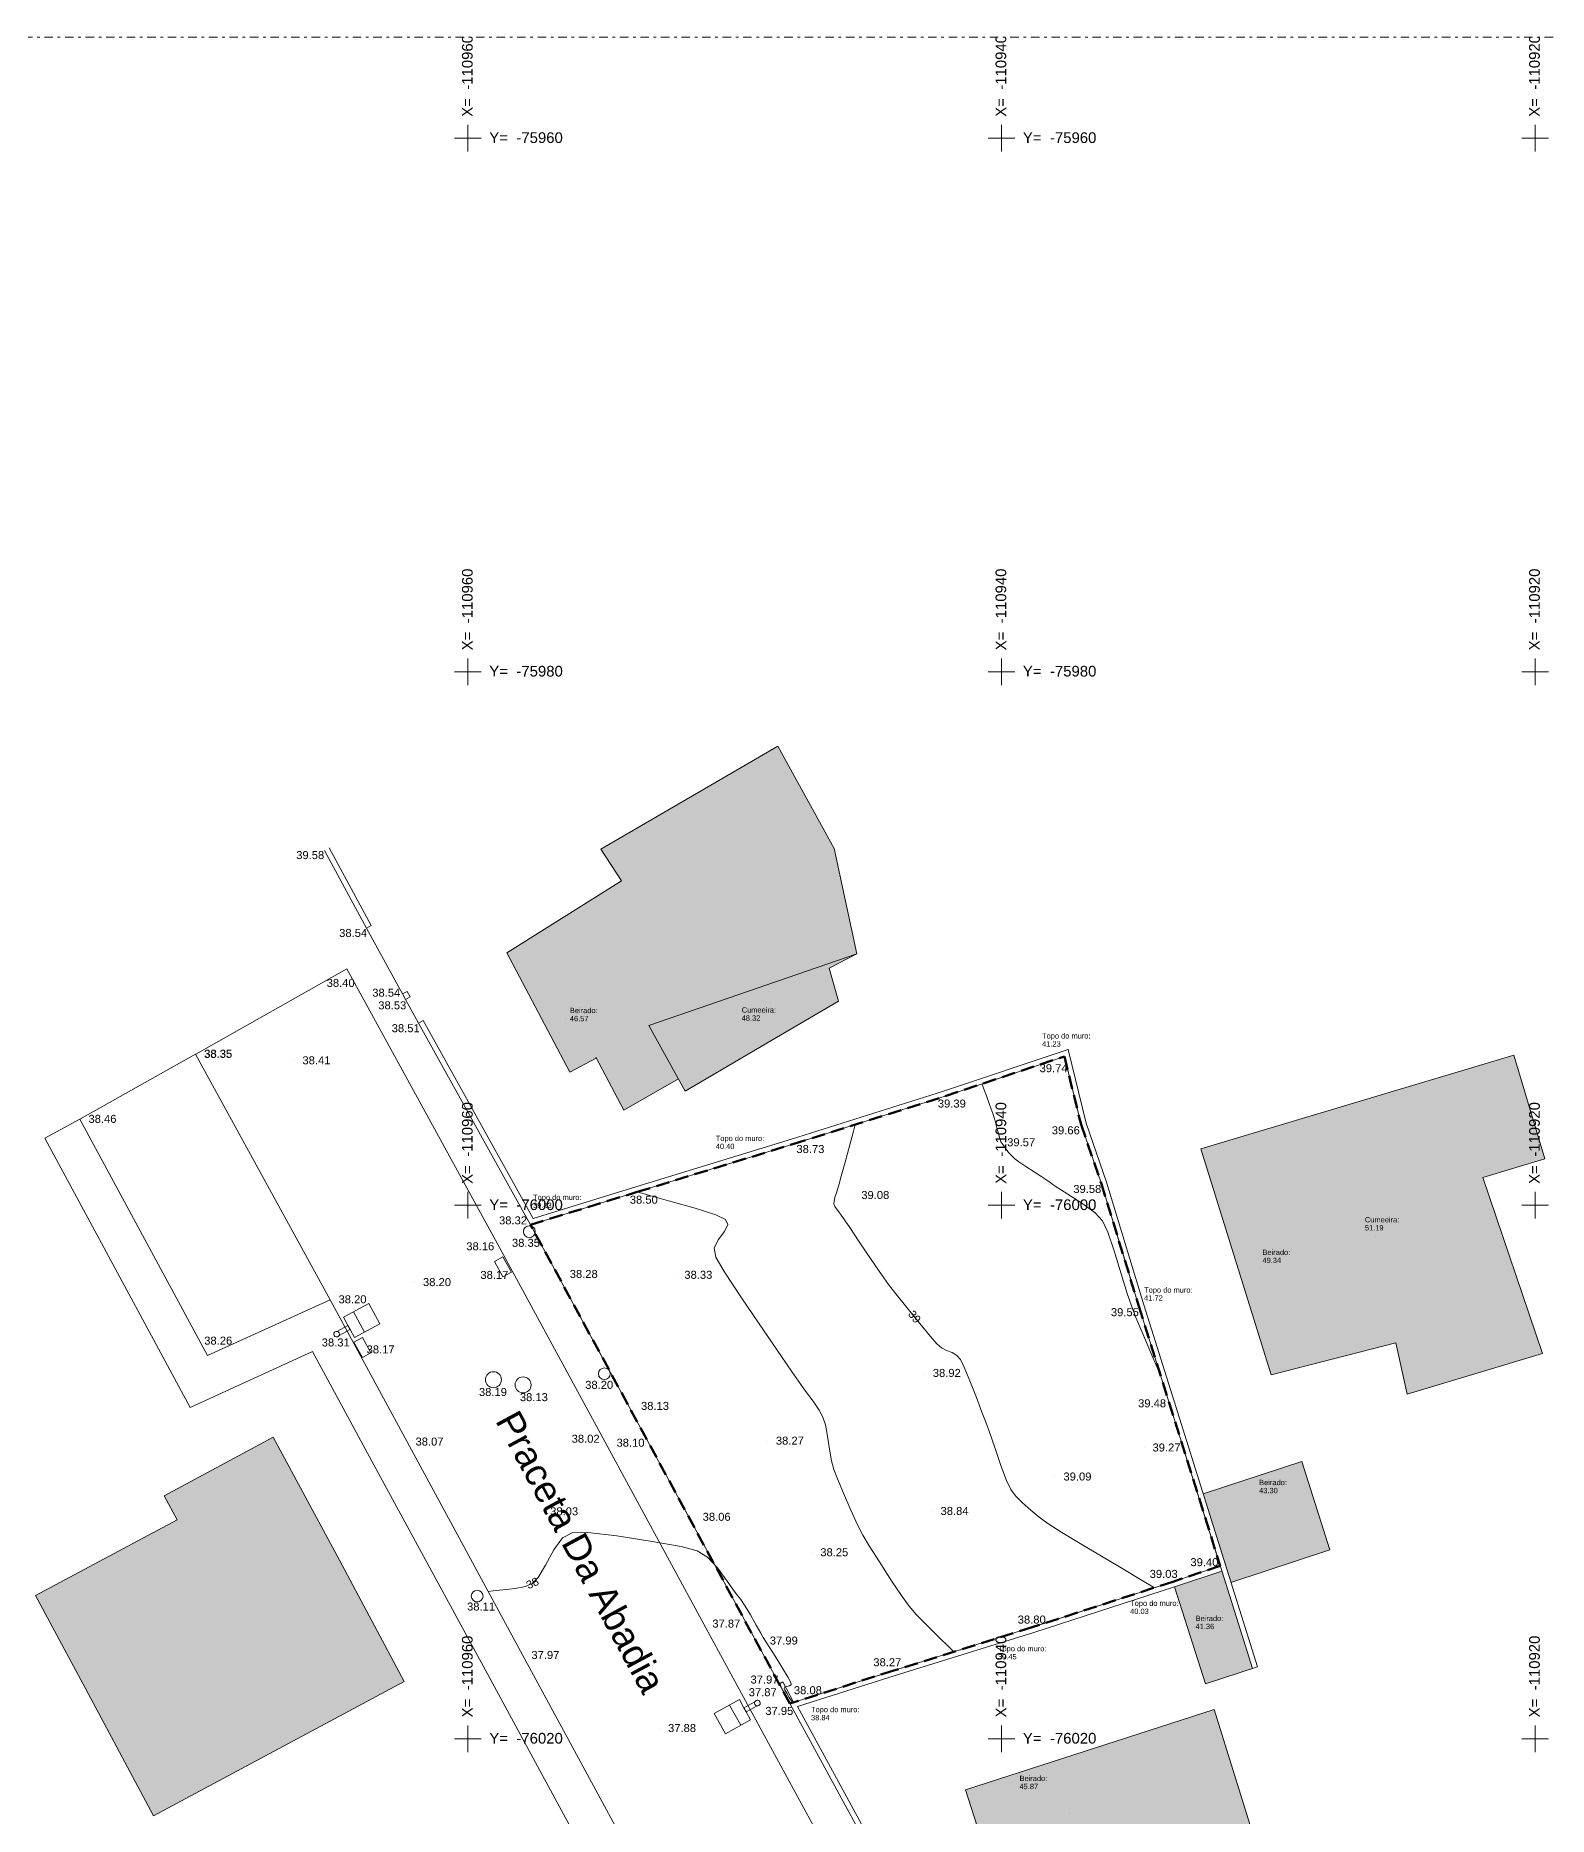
# Model space of a CAD drawing. Header units: metres. Extents: x -111189 to -108577, y -72951 to -72647.
# Drawn here: x -109115.4 to -109058.7, y -72893.6 to -72826.8 of the extents above; entities that cross this region are included whole.
import ezdxf
from ezdxf.xclip import XClip

# ---------------------------------------------------------------- set-up
doc = ezdxf.new("R2010")
doc.units = ezdxf.units.M
doc.header["$MEASUREMENT"] = 0
doc.header["$XCLIPFRAME"] = 2
for name, pattern in [('ACAD_ISO10W100', [18, 12, -3, 0, -3]), ('Dot & Dashed', [0.670278, 0.3175, -0.176389, 0, -0.176389]), ('TRAZOS', [0.75, 0.5, -0.25])]:
    doc.linetypes.add(name, pattern=pattern)
for name, color, linetype in [('00 - DESENHO 2D', 7, 'Continuous'), ('15 - IMAGENS', 7, 'Continuous'), ('Muro Não Confinante - MNC1_1_Caixa de Visita', 7, 'Continuous'), ('Muro Não Confinante - MNC1_1_Contadores', 7, 'Continuous'), ('Muro Não Confinante - MNC1_1_CRUCES', 7, 'Continuous'), ('Muro Não Confinante - MNC1_1_CRUZ', 7, 'Continuous'), ('Muro Não Confinante - MNC1_1_CV-COTAS', 7, 'Continuous'), ('Muro Não Confinante - MNC1_1_CV-MESTRAS', 7, 'Continuous'), ('Muro Não Confinante - MNC1_1_CV-NORMAIS', 7, 'Continuous'), ('Muro Não Confinante - MNC1_1_Hatch', 7, 'Continuous'), ('Muro Não Confinante - MNC1_1_Iluminação', 7, 'Continuous'), ('Muro Não Confinante - MNC1_1_limarruamento', 7, 'Continuous'), ('Muro Não Confinante - MNC1_1_limconstexist', 7, 'Continuous'), ('Muro Não Confinante - MNC1_1_limestacionamento', 7, 'Continuous'), ('Muro Não Confinante - MNC1_1_limlote', 7, 'Continuous'), ('Muro Não Confinante - MNC1_1_limmuro', 7, 'Continuous'), ('Muro Não Confinante - MNC1_1_limpasseio', 7, 'Continuous'), ('Muro Não Confinante - MNC1_1_PONTOS', 7, 'Continuous'), ('Muro Não Confinante - MNC1_1_PONTOS-Z', 7, 'Continuous'), ('Muro Não Confinante - MNC1_1_Sumidouro', 7, 'Continuous'), ('Muro Não Confinante - MNC1_1_txtcota', 7, 'Continuous'), ('Muro Não Confinante - MNC1_1_txttoponimia', 7, 'Continuous')]:
    doc.layers.add(name, color=color, linetype=linetype)
doc.styles.add('ESTILO_GERADO_5', font='arial.ttf')

# ---------------------------------------------------------------- blocks, each defined once
blk = doc.blocks.new('Desenho_2_1', base_point=(1860.768, 3129.317))
at = {"layer": 'Muro Não Confinante - MNC1_1_Hatch', "linetype": 'Continuous', "lineweight": 18}
for points in [[(-109085.506, -72857.307), (-109087.616, -72853.478), (-109094.246, -72857.338), (-109093.476, -72858.518), (-109097.774, -72861.217), (-109095.416, -72865.694), (-109094.418, -72865.164), (-109093.382, -72867.114), (-109091.341, -72865.945), (-109092.445, -72863.948), (-109084.654, -72861.256)], [(-109092.445, -72863.948), (-109091.086, -72866.406), (-109087.88, -72864.523), (-109085.336, -72863.036), (-109085.696, -72861.797), (-109084.654, -72861.256)], [(-109061.186, -72869.637), (-109058.866, -72868.937), (-109060.026, -72865.055), (-109071.753, -72868.566), (-109069.124, -72877.038), (-109064.456, -72875.837), (-109064.026, -72877.757), (-109058.956, -72876.237)], [(-109104.045, -72883.988), (-109106.525, -72879.378), (-109110.615, -72881.568), (-109110.135, -72882.468), (-109115.435, -72885.308), (-109113.565, -72888.798), (-109111.015, -72893.568), (-109101.615, -72888.528)], [(-109067.976, -72880.291), (-109071.67, -72881.5), (-109070.629, -72884.817), (-109066.924, -72883.604)], [(-109070.971, -72884.394), (-109072.741, -72884.983), (-109071.58, -72888.62), (-109069.823, -72888.051)], [(-109071.263, -72889.579), (-109080.581, -72892.594), (-109079.361, -72896.393), (-109077.923, -72895.928), (-109076.127, -72901.673), (-109068.211, -72899.341)]]:
    blk.add_hatch(color=252, dxfattribs=at).paths.add_polyline_path(points)
at = {"layer": 'Muro Não Confinante - MNC1_1_Caixa de Visita', "color": 7, "linetype": 'Continuous', "lineweight": 18}
for centre, radius in [((-109096.929, -72871.669), 0.22), ((-109098.274, -72877.22), 0.3), ((-109094.119, -72876.999), 0.22), ((-109097.164, -72877.416), 0.3), ((-109098.885, -72885.332), 0.22)]:
    blk.add_circle(centre, radius, dxfattribs=at)
at = {"layer": 'Muro Não Confinante - MNC1_1_Contadores', "color": 7, "linetype": 'Continuous', "lineweight": 18}
for p, q in [((-109087.554, -72888.617), (-109087.421, -72888.548)), ((-109087.554, -72888.617), (-109087.168, -72889.358)), ((-109087.421, -72888.548), (-109087.023, -72889.312))]:
    blk.add_line(p, q, dxfattribs=at)
at = {"layer": 'Muro Não Confinante - MNC1_1_CRUZ', "color": 7, "linetype": 'Continuous', "lineweight": 18}
for p, q in [((-109099.232, -72831.183), (-109099.232, -72830.183)), ((-109079.232, -72831.183), (-109079.232, -72830.183)), ((-109059.232, -72831.183), (-109059.232, -72830.183)), ((-109099.732, -72830.683), (-109098.732, -72830.683)), ((-109079.732, -72830.683), (-109078.732, -72830.683)), ((-109059.732, -72830.683), (-109058.732, -72830.683)), ((-109099.232, -72851.183), (-109099.232, -72850.183)), ((-109079.232, -72851.183), (-109079.232, -72850.183)), ((-109059.232, -72851.183), (-109059.232, -72850.183)), ((-109099.732, -72850.683), (-109098.732, -72850.683)), ((-109079.732, -72850.683), (-109078.732, -72850.683)), ((-109059.732, -72850.683), (-109058.732, -72850.683)), ((-109099.232, -72871.183), (-109099.232, -72870.183)), ((-109079.232, -72871.183), (-109079.232, -72870.183)), ((-109059.232, -72871.183), (-109059.232, -72870.183)), ((-109099.732, -72870.683), (-109098.732, -72870.683)), ((-109079.732, -72870.683), (-109078.732, -72870.683)), ((-109059.732, -72870.683), (-109058.732, -72870.683)), ((-109099.232, -72891.183), (-109099.232, -72890.183)), ((-109079.232, -72891.183), (-109079.232, -72890.183)), ((-109059.232, -72891.183), (-109059.232, -72890.183)), ((-109099.732, -72890.683), (-109098.732, -72890.683)), ((-109079.732, -72890.683), (-109078.732, -72890.683)), ((-109059.732, -72890.683), (-109058.732, -72890.683))]:
    blk.add_line(p, q, dxfattribs=at)
at = {"layer": 'Muro Não Confinante - MNC1_1_CV-MESTRAS', "color": 32, "linetype": 'Continuous', "lineweight": 18, "flags": 128}
for points in [[(-109084.713, -72867.655), (-109084.781, -72867.907), (-109084.921, -72868.418), (-109085.096, -72869.062), (-109085.239, -72869.587), (-109085.317, -72869.874), (-109085.366, -72870.052), (-109085.419, -72870.221), (-109085.473, -72870.388), (-109085.508, -72870.529), (-109085.511, -72870.632), (-109085.481, -72870.722), (-109085.418, -72870.819), (-109085.332, -72870.928), (-109085.236, -72871.055), (-109085.12, -72871.222), (-109084.921, -72871.517), (-109084.561, -72872.051), (-109084.114, -72872.714), (-109083.728, -72873.278), (-109083.463, -72873.648), (-109083.189, -72874.003), (-109082.777, -72874.52), (-109082.292, -72875.119), (-109081.894, -72875.602), (-109081.655, -72875.873), (-109081.482, -72876.026), (-109081.289, -72876.126), (-109081.084, -72876.207), (-109080.907, -72876.309), (-109080.772, -72876.467), (-109080.629, -72876.751), (-109080.42, -72877.261), (-109080.174, -72877.893), (-109079.964, -72878.437), (-109079.818, -72878.81), (-109079.676, -72879.193), (-109079.48, -72879.767), (-109079.251, -72880.441), (-109079.047, -72880.996), (-109078.884, -72881.331), (-109078.701, -72881.575), (-109078.441, -72881.837), (-109078.129, -72882.116), (-109077.814, -72882.376), (-109077.49, -72882.615), (-109076.973, -72882.945), (-109076.029, -72883.514), (-109074.872, -72884.202), (-109073.953, -72884.748), (-109073.5, -72885.019)], [(-109098.473, -72885.156), (-109098.288, -72885.13), (-109097.923, -72885.094), (-109097.462, -72885.047), (-109097.07, -72884.977), (-109096.818, -72884.864), (-109096.595, -72884.63), (-109096.324, -72884.168), (-109096.013, -72883.594), (-109095.688, -72883.149), (-109095.326, -72882.96), (-109094.731, -72882.951), (-109093.65, -72883.079), (-109092.32, -72883.283), (-109091.237, -72883.477), (-109090.636, -72883.64), (-109090.254, -72883.872), (-109089.882, -72884.279), (-109089.512, -72884.777), (-109089.209, -72885.197), (-109089.004, -72885.464), (-109088.839, -72885.704), (-109088.641, -72886.038), (-109088.426, -72886.42), (-109088.255, -72886.724), (-109088.16, -72886.888), (-109088.139, -72886.921), (-109088.119, -72886.954), (-109088.098, -72886.988), (-109088.077, -72887.021), (-109088.056, -72887.054), (-109087.944, -72887.234), (-109087.719, -72887.588), (-109087.44, -72888.031), (-109087.222, -72888.385), (-109087.126, -72888.568), (-109087.116, -72888.654), (-109087.179, -72888.695), (-109087.277, -72888.716), (-109087.352, -72888.74), (-109087.371, -72888.781), (-109087.347, -72888.851), (-109087.277, -72888.976), (-109087.184, -72889.13), (-109087.11, -72889.251), (-109087.075, -72889.311)]]:
    blk.add_lwpolyline(points, dxfattribs=at)
at = {"layer": 'Muro Não Confinante - MNC1_1_CV-NORMAIS', "color": 31, "linetype": 'Continuous', "lineweight": 18, "flags": 128}
for points in [[(-109079.954, -72866.144), (-109079.903, -72866.288), (-109079.799, -72866.578), (-109079.668, -72866.943), (-109079.56, -72867.248), (-109079.497, -72867.432), (-109079.451, -72867.584), (-109079.402, -72867.779), (-109079.349, -72867.997), (-109079.299, -72868.18), (-109079.25, -72868.302), (-109079.186, -72868.408), (-109079.085, -72868.544), (-109078.963, -72868.698), (-109078.844, -72868.833), (-109078.734, -72868.938), (-109078.578, -72869.054), (-109078.322, -72869.225), (-109078.007, -72869.427), (-109077.724, -72869.613), (-109077.497, -72869.769), (-109077.214, -72869.964), (-109076.749, -72870.262), (-109076.188, -72870.624), (-109075.725, -72870.964), (-109075.449, -72871.267), (-109075.242, -72871.686), (-109075.004, -72872.394), (-109074.746, -72873.257), (-109074.524, -72873.985), (-109074.362, -72874.454), (-109074.191, -72874.887), (-109073.933, -72875.502), (-109073.632, -72876.209), (-109073.394, -72876.768), (-109073.273, -72877.054)], [(-109092.883, -72870.182), (-109092.501, -72870.295), (-109091.712, -72870.515), (-109090.719, -72870.793), (-109089.936, -72871.038), (-109089.571, -72871.216), (-109089.484, -72871.405), (-109089.619, -72871.663), (-109089.855, -72871.972), (-109089.998, -72872.288), (-109089.933, -72872.627), (-109089.627, -72873.171), (-109088.977, -72874.153), (-109088.15, -72875.361), (-109087.473, -72876.348), (-109087.097, -72876.906), (-109086.844, -72877.276), (-109086.573, -72877.648), (-109086.292, -72878.029), (-109086.065, -72878.36), (-109085.924, -72878.623), (-109085.832, -72878.911), (-109085.754, -72879.332), (-109085.68, -72879.828), (-109085.603, -72880.262), (-109085.515, -72880.584), (-109085.38, -72880.94), (-109085.154, -72881.476), (-109084.877, -72882.112), (-109084.627, -72882.661), (-109084.431, -72883.049), (-109084.192, -72883.452), (-109083.81, -72884.054), (-109083.35, -72884.76), (-109082.957, -72885.348), (-109082.691, -72885.716), (-109082.425, -72886.024), (-109082.029, -72886.428), (-109081.567, -72886.879), (-109081.202, -72887.234), (-109081.016, -72887.42)]]:
    blk.add_lwpolyline(points, dxfattribs=at)
at = {"layer": 'Muro Não Confinante - MNC1_1_Iluminação', "color": 7, "linetype": 'Continuous', "lineweight": 18}
for p, q in [((-109102.948, -72874.368), (-109103.897, -72874.882)), ((-109102.535, -72875.13), (-109102.948, -72874.368)), ((-109103.897, -72874.882), (-109103.73, -72875.188)), ((-109103.524, -72874.68), (-109103.111, -72875.443)), ((-109103.73, -72875.188), (-109104.14, -72875.41)), ((-109104.059, -72875.559), (-109103.65, -72875.337)), ((-109103.65, -72875.337), (-109103.483, -72875.644)), ((-109103.483, -72875.644), (-109102.535, -72875.13)), ((-109089.05, -72889.213), (-109089.998, -72889.73)), ((-109089.007, -72890.177), (-109089.422, -72889.416)), ((-109088.883, -72889.52), (-109089.05, -72889.213)), ((-109088.475, -72889.297), (-109088.883, -72889.52)), ((-109088.802, -72889.669), (-109088.394, -72889.446)), ((-109088.635, -72889.975), (-109088.802, -72889.669)), ((-109089.998, -72889.73), (-109089.582, -72890.491)), ((-109089.582, -72890.491), (-109088.635, -72889.975))]:
    blk.add_line(p, q, dxfattribs=at)
at = {"layer": 'Muro Não Confinante - MNC1_1_Iluminação', "color": 7, "linetype": 'Continuous', "lineweight": 18, "flags": 128}
for points in [[(-109103.73, -72875.188), (-109103.65, -72875.337)], [(-109088.802, -72889.669), (-109088.883, -72889.52)]]:
    blk.add_lwpolyline(points, dxfattribs=at)
at = {"layer": 'Muro Não Confinante - MNC1_1_Iluminação', "color": 7, "linetype": 'Continuous', "lineweight": 18}
for centre, start, end in [((-109104.155, -72875.515), 155.31014, 261.57034), ((-109104.155, -72875.515), 81.57034, 155.31014), ((-109104.155, -72875.515), 261.57034, 335.31014), ((-109104.155, -72875.515), 335.31014, 81.57034), ((-109088.378, -72889.341), 155.4699, 261.7301), ((-109088.378, -72889.341), 81.7301, 155.4699), ((-109088.378, -72889.341), 261.7301, 335.4699), ((-109088.378, -72889.341), 335.4699, 81.7301)]:
    blk.add_arc(centre, 0.106, start, end, dxfattribs=at)
at = {"layer": 'Muro Não Confinante - MNC1_1_limarruamento', "color": 7, "linetype": 'Continuous', "lineweight": 18}
for p, q in [((-109109.43, -72865.015), (-109103.775, -72861.815)), ((-109103.775, -72861.815), (-109098.126, -72872.129)), ((-109098.126, -72872.129), (-109094.248, -72879.262)), ((-109101.512, -72879.556), (-109104.399, -72874.222)), ((-109102.831, -72880.271), (-109105.051, -72876.169)), ((-109097.17, -72887.556), (-109101.512, -72879.556)), ((-109094.248, -72879.262), (-109090.389, -72886.379)), ((-109098.488, -72888.271), (-109102.831, -72880.271)), ((-109090.389, -72886.379), (-109085.457, -72895.445)), ((-109093.307, -72894.681), (-109097.17, -72887.556)), ((-109094.624, -72895.399), (-109098.488, -72888.271))]:
    blk.add_line(p, q, dxfattribs=at)
at = {"layer": 'Muro Não Confinante - MNC1_1_limconstexist', "color": 7, "linetype": 'Continuous', "lineweight": 18}
for p, q in [((-109094.246, -72857.338), (-109087.616, -72853.478)), ((-109087.616, -72853.478), (-109085.506, -72857.307)), ((-109093.476, -72858.518), (-109094.246, -72857.338)), ((-109085.506, -72857.307), (-109084.654, -72861.256)), ((-109097.774, -72861.217), (-109093.476, -72858.518)), ((-109097.774, -72861.217), (-109095.416, -72865.694)), ((-109092.445, -72863.948), (-109084.654, -72861.256)), ((-109084.654, -72861.256), (-109085.696, -72861.797)), ((-109085.696, -72861.797), (-109085.336, -72863.036)), ((-109085.336, -72863.036), (-109087.88, -72864.523)), ((-109092.445, -72863.948), (-109091.086, -72866.406)), ((-109087.88, -72864.523), (-109091.086, -72866.406)), ((-109095.416, -72865.694), (-109094.418, -72865.164)), ((-109094.437, -72865.128), (-109093.382, -72867.114)), ((-109071.753, -72868.566), (-109060.026, -72865.055)), ((-109060.026, -72865.055), (-109058.866, -72868.937)), ((-109093.382, -72867.114), (-109091.341, -72865.945)), ((-109071.753, -72868.566), (-109069.124, -72877.038)), ((-109058.866, -72868.937), (-109061.186, -72869.637)), ((-109061.186, -72869.637), (-109058.956, -72876.237)), ((-109064.456, -72875.837), (-109069.124, -72877.038)), ((-109064.026, -72877.757), (-109064.456, -72875.837)), ((-109058.956, -72876.237), (-109064.026, -72877.757)), ((-109071.67, -72881.5), (-109067.976, -72880.291)), ((-109067.976, -72880.291), (-109066.924, -72883.604)), ((-109070.629, -72884.817), (-109066.924, -72883.604)), ((-109072.741, -72884.983), (-109071.58, -72888.62)), ((-109071.58, -72888.62), (-109069.633, -72887.99)), ((-109080.581, -72892.594), (-109071.263, -72889.579)), ((-109071.263, -72889.579), (-109068.211, -72899.341)), ((-109080.581, -72892.594), (-109079.361, -72896.393))]:
    blk.add_line(p, q, dxfattribs=at)
at = {"layer": 'Muro Não Confinante - MNC1_1_limconstexist', "color": 7, "linetype": 'Continuous', "lineweight": 18, "flags": 128}
blk.add_lwpolyline([(-109101.615, -72888.528), (-109111.015, -72893.568), (-109113.565, -72888.798), (-109115.435, -72885.308), (-109110.135, -72882.468), (-109110.615, -72881.568), (-109106.525, -72879.378), (-109104.045, -72883.988)], close=True, dxfattribs=at)
at = {"layer": 'Muro Não Confinante - MNC1_1_limestacionamento', "color": 7, "linetype": 'Continuous', "lineweight": 18}
for p, q in [((-109113.772, -72867.459), (-109109.438, -72865.023)), ((-109109.438, -72865.023), (-109104.399, -72874.222)), ((-109108.993, -72876.318), (-109113.772, -72867.459)), ((-109109.647, -72878.265), (-109115.092, -72868.171)), ((-109104.399, -72874.222), (-109108.993, -72876.318)), ((-109105.051, -72876.169), (-109109.647, -72878.265))]:
    blk.add_line(p, q, dxfattribs=at)
at = {"layer": 'Muro Não Confinante - MNC1_1_limlote', "color": 1, "linetype": 'ACAD_ISO10W100', "lineweight": 18, "flags": 128}
blk.add_lwpolyline([(-109096.887, -72871.411), (-109092.883, -72870.182), (-109087.049, -72868.391), (-109081.338, -72866.593), (-109076.874, -72865.101), (-109076.248, -72867.66), (-109075.485, -72869.873), (-109074.082, -72874.468), (-109072.95, -72878.088), (-109071.031, -72884.203), (-109072.814, -72884.797), (-109078.076, -72886.501), (-109083.271, -72888.124), (-109087.168, -72889.358)], close=True, dxfattribs=at)
at = {"layer": 'Muro Não Confinante - MNC1_1_limmuro', "color": 7, "linetype": 'Continuous', "lineweight": 18}
for p, q in [((-109104.611, -72857.38), (-109103.03, -72860.29)), ((-109104.435, -72857.284), (-109102.854, -72860.194)), ((-109102.854, -72860.194), (-109103.03, -72860.29)), ((-109103.03, -72860.29), (-109101.689, -72862.758)), ((-109101.689, -72862.758), (-109101.513, -72862.663)), ((-109101.689, -72862.758), (-109101.575, -72862.969)), ((-109101.399, -72862.874), (-109101.575, -72862.969)), ((-109101.575, -72862.969), (-109101.082, -72863.852)), ((-109101.513, -72862.663), (-109101.399, -72862.874)), ((-109101.082, -72863.852), (-109100.907, -72863.755)), ((-109101.082, -72863.852), (-109096.887, -72871.411)), ((-109100.907, -72863.755), (-109096.791, -72871.172)), ((-109081.4, -72866.403), (-109076.731, -72864.842)), ((-109076.731, -72864.842), (-109076.056, -72867.603)), ((-109081.338, -72866.593), (-109076.874, -72865.101)), ((-109076.874, -72865.101), (-109076.248, -72867.66)), ((-109087.108, -72868.2), (-109081.4, -72866.403)), ((-109087.049, -72868.391), (-109081.338, -72866.593)), ((-109076.248, -72867.66), (-109075.485, -72869.873)), ((-109076.056, -72867.603), (-109075.295, -72869.811)), ((-109092.942, -72869.991), (-109087.108, -72868.2)), ((-109092.883, -72870.182), (-109087.049, -72868.391)), ((-109096.887, -72871.411), (-109092.883, -72870.182)), ((-109096.791, -72871.172), (-109092.942, -72869.991)), ((-109075.485, -72869.873), (-109074.082, -72874.468)), ((-109075.295, -72869.811), (-109073.891, -72874.409)), ((-109074.082, -72874.468), (-109072.95, -72878.088)), ((-109073.891, -72874.409), (-109072.759, -72878.028)), ((-109069.823, -72888.051), (-109072.95, -72878.088)), ((-109069.633, -72887.99), (-109072.759, -72878.028)), ((-109071.031, -72884.203), (-109072.814, -72884.797)), ((-109072.814, -72884.797), (-109078.076, -72886.501)), ((-109072.752, -72884.987), (-109078.015, -72886.691)), ((-109070.968, -72884.393), (-109072.751, -72884.987)), ((-109078.076, -72886.501), (-109083.271, -72888.124)), ((-109078.015, -72886.691), (-109083.211, -72888.315)), ((-109083.271, -72888.124), (-109087.168, -72889.358)), ((-109083.211, -72888.315), (-109086.876, -72889.475)), ((-109087.168, -72889.358), (-109082.629, -72897.677)), ((-109086.876, -72889.475), (-109082.453, -72897.581))]:
    blk.add_line(p, q, dxfattribs=at)
at = {"layer": 'Muro Não Confinante - MNC1_1_limpasseio', "color": 7, "linetype": 'Continuous', "lineweight": 18}
for p, q in [((-109115.092, -72868.171), (-109113.772, -72867.459)), ((-109096.887, -72871.411), (-109087.168, -72889.358))]:
    blk.add_line(p, q, dxfattribs=at)
at = {"layer": 'Muro Não Confinante - MNC1_1_PONTOS', "color": 7, "linetype": 'Continuous', "lineweight": 18}
for p, q in [((-109104.611, -72857.38), (-109104.611, -72857.38)), ((-109103.03, -72860.29), (-109103.03, -72860.29)), ((-109097.774, -72861.217), (-109097.774, -72861.217)), ((-109084.654, -72861.256), (-109084.654, -72861.256)), ((-109103.775, -72861.815), (-109103.775, -72861.815)), ((-109101.689, -72862.758), (-109101.689, -72862.758)), ((-109101.575, -72862.969), (-109101.575, -72862.969)), ((-109095.592, -72863.676), (-109095.592, -72863.676)), ((-109087.893, -72863.078), (-109087.893, -72863.078)), ((-109085.336, -72863.036), (-109085.336, -72863.036)), ((-109101.082, -72863.852), (-109101.082, -72863.852)), ((-109092.445, -72863.948), (-109092.445, -72863.948)), ((-109109.438, -72865.023), (-109109.438, -72865.023)), ((-109109.43, -72865.015), (-109109.43, -72865.015)), ((-109087.88, -72864.523), (-109087.88, -72864.523)), ((-109105.751, -72865.264), (-109105.751, -72865.264)), ((-109094.437, -72865.128), (-109094.437, -72865.128)), ((-109076.96, -72865.114), (-109076.96, -72865.114)), ((-109076.935, -72865.164), (-109076.935, -72865.164)), ((-109076.874, -72865.101), (-109076.874, -72865.101)), ((-109095.416, -72865.694), (-109095.416, -72865.694)), ((-109091.341, -72865.945), (-109091.341, -72865.945)), ((-109091.086, -72866.406), (-109091.086, -72866.406)), ((-109081.338, -72866.593), (-109081.338, -72866.593)), ((-109113.772, -72867.459), (-109113.772, -72867.459)), ((-109093.382, -72867.114), (-109093.382, -72867.114)), ((-109076.248, -72867.66), (-109076.248, -72867.66)), ((-109078.325, -72867.967), (-109078.325, -72867.967)), ((-109088.422, -72868.738), (-109088.422, -72868.738)), ((-109087.049, -72868.391), (-109087.049, -72868.391)), ((-109071.753, -72868.566), (-109071.753, -72868.566)), ((-109092.883, -72870.182), (-109092.883, -72870.182)), ((-109084.804, -72870.313), (-109084.804, -72870.313)), ((-109075.485, -72869.873), (-109075.485, -72869.873)), ((-109096.929, -72871.669), (-109096.929, -72871.669)), ((-109096.911, -72871.45), (-109096.911, -72871.45)), ((-109096.887, -72871.411), (-109096.887, -72871.411)), ((-109096.619, -72871.322), (-109096.619, -72871.322)), ((-109098.126, -72872.129), (-109098.126, -72872.129)), ((-109065.217, -72871.864), (-109065.217, -72871.864)), ((-109097.761, -72872.906), (-109097.76, -72872.906)), ((-109101.232, -72873.578), (-109101.232, -72873.578)), ((-109095.732, -72873.273), (-109095.732, -72873.273)), ((-109091.436, -72873.305), (-109091.436, -72873.305)), ((-109069.564, -72873.055), (-109069.564, -72873.055)), ((-109104.399, -72874.222), (-109104.399, -72874.222)), ((-109074.124, -72874.116), (-109074.124, -72874.116)), ((-109074.082, -72874.468), (-109074.082, -72874.468)), ((-109104.159, -72875.515), (-109104.159, -72875.515)), ((-109108.993, -72876.318), (-109108.993, -72876.318)), ((-109103.346, -72876.102), (-109103.346, -72876.102)), ((-109094.119, -72876.999), (-109094.119, -72876.999)), ((-109082.123, -72876.983), (-109082.123, -72876.983)), ((-109069.124, -72877.038), (-109069.124, -72877.038)), ((-109098.274, -72877.22), (-109098.274, -72877.22)), ((-109097.164, -72877.416), (-109097.164, -72877.416)), ((-109093.061, -72878.219), (-109093.061, -72878.219)), ((-109072.95, -72878.088), (-109072.95, -72878.088)), ((-109101.512, -72879.556), (-109101.512, -72879.556)), ((-109094.248, -72879.262), (-109094.248, -72879.262)), ((-109093.979, -72879.599), (-109093.979, -72879.599)), ((-109088.006, -72879.521), (-109088.006, -72879.521)), ((-109073.888, -72879.778), (-109073.888, -72879.778)), ((-109067.976, -72880.291), (-109067.976, -72880.291)), ((-109077.226, -72880.866), (-109077.226, -72880.866)), ((-109071.77, -72881.533), (-109071.77, -72881.533)), ((-109096.465, -72882.171), (-109096.465, -72882.171)), ((-109090.75, -72882.376), (-109090.75, -72882.376)), ((-109081.833, -72882.157), (-109081.833, -72882.157)), ((-109086.341, -72883.705), (-109086.341, -72883.705)), ((-109071.031, -72884.203), (-109071.031, -72884.203)), ((-109070.917, -72884.244), (-109070.917, -72884.244)), ((-109070.917, -72884.247), (-109070.917, -72884.247)), ((-109072.832, -72884.91), (-109072.832, -72884.91)), ((-109072.814, -72884.797), (-109072.814, -72884.797)), ((-109072.788, -72884.838), (-109072.788, -72884.838)), ((-109070.718, -72884.846), (-109070.718, -72884.846)), ((-109098.885, -72885.332), (-109098.885, -72885.332)), ((-109090.389, -72886.379), (-109090.389, -72886.379)), ((-109088.233, -72887.015), (-109088.233, -72887.015)), ((-109079.369, -72886.998), (-109079.369, -72886.998)), ((-109078.076, -72886.501), (-109078.076, -72886.501)), ((-109097.17, -72887.556), (-109097.17, -72887.556)), ((-109083.271, -72888.124), (-109083.271, -72888.124)), ((-109087.554, -72888.617), (-109087.554, -72888.617)), ((-109071.58, -72888.62), (-109071.58, -72888.62)), ((-109088.374, -72889.34), (-109088.374, -72889.34)), ((-109087.195, -72889.37), (-109087.195, -72889.37)), ((-109087.168, -72889.358), (-109087.168, -72889.358)), ((-109086.883, -72889.218), (-109086.883, -72889.218)), ((-109086.795, -72889.292), (-109086.795, -72889.292)), ((-109071.263, -72889.579), (-109071.263, -72889.579)), ((-109092.047, -72890.294), (-109092.047, -72890.294)), ((-109080.581, -72892.594), (-109080.581, -72892.594)), ((-109076.664, -72893.486), (-109076.664, -72893.486))]:
    blk.add_line(p, q, dxfattribs=at)
at = {"layer": 'Muro Não Confinante - MNC1_1_Sumidouro', "color": 7, "linetype": 'Continuous', "lineweight": 18}
for p, q in [((-109097.92, -72872.618), (-109098.24, -72872.794)), ((-109098.24, -72872.794), (-109097.921, -72873.369)), ((-109097.92, -72872.618), (-109097.601, -72873.193)), ((-109097.601, -72873.193), (-109097.921, -72873.369)), ((-109103.505, -72875.814), (-109103.184, -72875.639)), ((-109102.867, -72876.215), (-109103.184, -72875.639)), ((-109103.187, -72876.389), (-109103.505, -72875.814)), ((-109103.187, -72876.389), (-109102.867, -72876.215))]:
    blk.add_line(p, q, dxfattribs=at)
at = {"layer": 'Muro Não Confinante - MNC1_1_CRUCES', "color": 7, "linetype": 'Continuous', "lineweight": 18, "char_height": 0.4, "attachment_point": 7, "rotation": 90, "style": 'ESTILO_GERADO_5'}
for s, insert in [('\\A1;{\\pql;\\fArial|b0|i0|c0|p0;\\W1.000000;-110960}', (-109099.048, -72828.865)), ('\\A1;{\\pql;\\fArial|b0|i0|c0|p0;\\W1.000000;-110940}', (-109079.048, -72828.865)), ('\\A1;{\\pql;\\fArial|b0|i0|c0|p0;\\W1.000000;-110920}', (-109059.048, -72828.865)), ('\\A1;{\\pql;\\fArial|b0|i0|c0|p0;\\W1.000000;X=}', (-109099.055, -72829.88)), ('\\A1;{\\pql;\\fArial|b0|i0|c0|p0;\\W1.000000;X=}', (-109079.055, -72829.88)), ('\\A1;{\\pql;\\fArial|b0|i0|c0|p0;\\W1.000000;X=}', (-109059.055, -72829.88)), ('\\A1;{\\pql;\\fArial|b0|i0|c0|p0;\\W1.000000;-110960}', (-109099.048, -72848.865)), ('\\A1;{\\pql;\\fArial|b0|i0|c0|p0;\\W1.000000;-110940}', (-109079.048, -72848.865)), ('\\A1;{\\pql;\\fArial|b0|i0|c0|p0;\\W1.000000;-110920}', (-109059.048, -72848.865)), ('\\A1;{\\pql;\\fArial|b0|i0|c0|p0;\\W1.000000;X=}', (-109099.055, -72849.88)), ('\\A1;{\\pql;\\fArial|b0|i0|c0|p0;\\W1.000000;X=}', (-109079.055, -72849.88)), ('\\A1;{\\pql;\\fArial|b0|i0|c0|p0;\\W1.000000;X=}', (-109059.055, -72849.88)), ('\\A1;{\\pql;\\fArial|b0|i0|c0|p0;\\W1.000000;-110960}', (-109099.048, -72868.865)), ('\\A1;{\\pql;\\fArial|b0|i0|c0|p0;\\W1.000000;-110940}', (-109079.048, -72868.865)), ('\\A1;{\\pql;\\fArial|b0|i0|c0|p0;\\W1.000000;-110920}', (-109059.048, -72868.865)), ('\\A1;{\\pql;\\fArial|b0|i0|c0|p0;\\W1.000000;X=}', (-109099.055, -72869.88)), ('\\A1;{\\pql;\\fArial|b0|i0|c0|p0;\\W1.000000;X=}', (-109079.055, -72869.88)), ('\\A1;{\\pql;\\fArial|b0|i0|c0|p0;\\W1.000000;X=}', (-109059.055, -72869.88)), ('\\A1;{\\pql;\\fArial|b0|i0|c0|p0;\\W1.000000;-110960}', (-109099.048, -72888.865)), ('\\A1;{\\pql;\\fArial|b0|i0|c0|p0;\\W1.000000;-110940}', (-109079.048, -72888.865)), ('\\A1;{\\pql;\\fArial|b0|i0|c0|p0;\\W1.000000;-110920}', (-109059.048, -72888.865)), ('\\A1;{\\pql;\\fArial|b0|i0|c0|p0;\\W1.000000;X=}', (-109099.055, -72889.88)), ('\\A1;{\\pql;\\fArial|b0|i0|c0|p0;\\W1.000000;X=}', (-109079.055, -72889.88)), ('\\A1;{\\pql;\\fArial|b0|i0|c0|p0;\\W1.000000;X=}', (-109059.055, -72889.88))]:
    blk.add_mtext(s, dxfattribs=dict(at, insert=insert))
at = {"layer": 'Muro Não Confinante - MNC1_1_CRUCES', "color": 7, "linetype": 'Continuous', "lineweight": 18, "char_height": 0.4, "attachment_point": 7, "style": 'ESTILO_GERADO_5'}
for s, insert in [('\\A1;{\\pql;\\fArial|b0|i0|c0|p0;\\W1.000000;Y=}', (-109098.43, -72830.86)), ('\\A1;{\\pql;\\fArial|b0|i0|c0|p0;\\W1.000000;-75960}', (-109097.414, -72830.867)), ('\\A1;{\\pql;\\fArial|b0|i0|c0|p0;\\W1.000000;Y=}', (-109078.43, -72830.86)), ('\\A1;{\\pql;\\fArial|b0|i0|c0|p0;\\W1.000000;-75960}', (-109077.414, -72830.867)), ('\\A1;{\\pql;\\fArial|b0|i0|c0|p0;\\W1.000000;Y=}', (-109098.43, -72850.86)), ('\\A1;{\\pql;\\fArial|b0|i0|c0|p0;\\W1.000000;-75980}', (-109097.414, -72850.867)), ('\\A1;{\\pql;\\fArial|b0|i0|c0|p0;\\W1.000000;Y=}', (-109078.43, -72850.86)), ('\\A1;{\\pql;\\fArial|b0|i0|c0|p0;\\W1.000000;-75980}', (-109077.414, -72850.867)), ('\\A1;{\\pql;\\fArial|b0|i0|c0|p0;\\W1.000000;Y=}', (-109098.43, -72870.86)), ('\\A1;{\\pql;\\fArial|b0|i0|c0|p0;\\W1.000000;-76000}', (-109097.414, -72870.867)), ('\\A1;{\\pql;\\fArial|b0|i0|c0|p0;\\W1.000000;Y=}', (-109078.43, -72870.86)), ('\\A1;{\\pql;\\fArial|b0|i0|c0|p0;\\W1.000000;-76000}', (-109077.414, -72870.867)), ('\\A1;{\\pql;\\fArial|b0|i0|c0|p0;\\W1.000000;Y=}', (-109098.43, -72890.86)), ('\\A1;{\\pql;\\fArial|b0|i0|c0|p0;\\W1.000000;-76020}', (-109097.414, -72890.867)), ('\\A1;{\\pql;\\fArial|b0|i0|c0|p0;\\W1.000000;Y=}', (-109078.43, -72890.86)), ('\\A1;{\\pql;\\fArial|b0|i0|c0|p0;\\W1.000000;-76020}', (-109077.414, -72890.867))]:
    blk.add_mtext(s, dxfattribs=dict(at, insert=insert))
at = {"layer": 'Muro Não Confinante - MNC1_1_CV-COTAS', "color": 7, "linetype": 'Continuous', "lineweight": 18, "char_height": 0.3, "attachment_point": 5, "style": 'ESTILO_GERADO_5'}
for s, insert, rotation in [('\\A1;{\\pqc;\\fArial|b0|i0|c0|p0;\\W1.000000;39}', (-109082.49, -72874.861), 308.98708), ('\\A1;{\\pqc;\\fArial|b0|i0|c0|p0;\\W1.000000;38}', (-109096.812, -72884.848), 24.22777)]:
    blk.add_mtext(s, dxfattribs=dict(at, insert=insert, rotation=rotation))
at = {"layer": 'Muro Não Confinante - MNC1_1_PONTOS-Z', "color": 7, "linetype": 'Continuous', "lineweight": 18, "char_height": 0.3, "attachment_point": 7, "style": 'ESTILO_GERADO_5'}
for s, insert in [('\\A1;{\\pql;\\fArial|b0|i0|c0|p0;\\W1.000000;39.58}', (-109105.667, -72857.71)), ('\\A1;{\\pql;\\fArial|b0|i0|c0|p0;\\W1.000000;38.54}', (-109104.057, -72860.628)), ('\\A1;{\\pql;\\fArial|b0|i0|c0|p0;\\W1.000000;38.40}', (-109104.525, -72862.501)), ('\\A1;{\\pql;\\fArial|b0|i0|c0|p0;\\W1.000000;38.54}', (-109102.817, -72862.867)), ('\\A1;{\\pql;\\fArial|b0|i0|c0|p0;\\W1.000000;38.53}', (-109102.591, -72863.341)), ('\\A1;{\\pql;\\fArial|b0|i0|c0|p0;\\W1.000000;38.51}', (-109102.088, -72864.199)), ('\\A1;{\\pql;\\fArial|b0|i0|c0|p0;\\W1.000000;38.35}', (-109109.121, -72865.161)), ('\\A1;{\\pql;\\fArial|b0|i0|c0|p0;\\W1.000000;38.35}', (-109109.113, -72865.153)), ('\\A1;{\\pql;\\fArial|b0|i0|c0|p0;\\W1.000000;38.41}', (-109105.433, -72865.402)), ('\\A1;{\\pql;\\fArial|b0|i0|c0|p0;\\W1.000000;39.74}', (-109077.802, -72865.699)), ('\\A1;{\\pql;\\fArial|b0|i0|c0|p0;\\W1.000000;39.39}', (-109081.617, -72867.023)), ('\\A1;{\\pql;\\fArial|b0|i0|c0|p0;\\W1.000000;38.46}', (-109113.454, -72867.597)), ('\\A1;{\\pql;\\fArial|b0|i0|c0|p0;\\W1.000000;39.57}', (-109079.018, -72868.475)), ('\\A1;{\\pql;\\fArial|b0|i0|c0|p0;\\W1.000000;39.66}', (-109077.345, -72868.026)), ('\\A1;{\\pql;\\fArial|b0|i0|c0|p0;\\W1.000000;38.73}', (-109086.918, -72868.728)), ('\\A1;{\\pql;\\fArial|b0|i0|c0|p0;\\W1.000000;38.50}', (-109093.163, -72870.626)), ('\\A1;{\\pql;\\fArial|b0|i0|c0|p0;\\W1.000000;39.08}', (-109084.486, -72870.451)), ('\\A1;{\\pql;\\fArial|b0|i0|c0|p0;\\W1.000000;39.58}', (-109076.539, -72870.225)), ('\\A1;{\\pql;\\fArial|b0|i0|c0|p0;\\W1.000000;38.32}', (-109098.065, -72871.403)), ('\\A1;{\\pql;\\fArial|b0|i0|c0|p0;\\W1.000000;38.16}', (-109099.292, -72872.374)), ('\\A1;{\\pql;\\fArial|b0|i0|c0|p0;\\W1.000000;38.35}', (-109097.58, -72872.243)), ('\\A1;{\\pql;\\fArial|b0|i0|c0|p0;\\W1.000000;38.20}', (-109100.914, -72873.716)), ('\\A1;{\\pql;\\fArial|b0|i0|c0|p0;\\W1.000000;38.17}', (-109098.763, -72873.447)), ('\\A1;{\\pql;\\fArial|b0|i0|c0|p0;\\W1.000000;38.28}', (-109095.414, -72873.411)), ('\\A1;{\\pql;\\fArial|b0|i0|c0|p0;\\W1.000000;38.33}', (-109091.118, -72873.443)), ('\\A1;{\\pql;\\fArial|b0|i0|c0|p0;\\W1.000000;38.20}', (-109104.081, -72874.361)), ('\\A1;{\\pql;\\fArial|b0|i0|c0|p0;\\W1.000000;39.55}', (-109075.13, -72874.844)), ('\\A1;{\\pql;\\fArial|b0|i0|c0|p0;\\W1.000000;38.26}', (-109109.115, -72875.91)), ('\\A1;{\\pql;\\fArial|b0|i0|c0|p0;\\W1.000000;38.31}', (-109104.71, -72875.979)), ('\\A1;{\\pql;\\fArial|b0|i0|c0|p0;\\W1.000000;38.17}', (-109103.028, -72876.24)), ('\\A1;{\\pql;\\fArial|b0|i0|c0|p0;\\W1.000000;38.92}', (-109081.805, -72877.121)), ('\\A1;{\\pql;\\fArial|b0|i0|c0|p0;\\W1.000000;38.19}', (-109098.818, -72877.836)), ('\\A1;{\\pql;\\fArial|b0|i0|c0|p0;\\W1.000000;38.20}', (-109094.835, -72877.568)), ('\\A1;{\\pql;\\fArial|b0|i0|c0|p0;\\W1.000000;38.13}', (-109097.284, -72878.029)), ('\\A1;{\\pql;\\fArial|b0|i0|c0|p0;\\W1.000000;38.13}', (-109092.743, -72878.357)), ('\\A1;{\\pql;\\fArial|b0|i0|c0|p0;\\W1.000000;39.48}', (-109074.111, -72878.26)), ('\\A1;{\\pql;\\fArial|b0|i0|c0|p0;\\W1.000000;38.07}', (-109101.195, -72879.694)), ('\\A1;{\\pql;\\fArial|b0|i0|c0|p0;\\W1.000000;38.02}', (-109095.343, -72879.588)), ('\\A1;{\\pql;\\fArial|b0|i0|c0|p0;\\W1.000000;38.10}', (-109093.661, -72879.737)), ('\\A1;{\\pql;\\fArial|b0|i0|c0|p0;\\W1.000000;38.27}', (-109087.688, -72879.659)), ('\\A1;{\\pql;\\fArial|b0|i0|c0|p0;\\W1.000000;39.27}', (-109073.57, -72879.916)), ('\\A1;{\\pql;\\fArial|b0|i0|c0|p0;\\W1.000000;39.09}', (-109076.908, -72881.004)), ('\\A1;{\\pql;\\fArial|b0|i0|c0|p0;\\W1.000000;38.03}', (-109096.148, -72882.31)), ('\\A1;{\\pql;\\fArial|b0|i0|c0|p0;\\W1.000000;38.06}', (-109090.432, -72882.514)), ('\\A1;{\\pql;\\fArial|b0|i0|c0|p0;\\W1.000000;38.84}', (-109081.515, -72882.295)), ('\\A1;{\\pql;\\fArial|b0|i0|c0|p0;\\W1.000000;38.25}', (-109086.023, -72883.843)), ('\\A1;{\\pql;\\fArial|b0|i0|c0|p0;\\W1.000000;39.03}', (-109073.676, -72884.655)), ('\\A1;{\\pql;\\fArial|b0|i0|c0|p0;\\W1.000000;39.40}', (-109072.15, -72884.215)), ('\\A1;{\\pql;\\fArial|b0|i0|c0|p0;\\W1.000000;38.11}', (-109099.263, -72885.877)), ('\\A1;{\\pql;\\fArial|b0|i0|c0|p0;\\W1.000000;37.87}', (-109090.071, -72886.517)), ('\\A1;{\\pql;\\fArial|b0|i0|c0|p0;\\W1.000000;38.80}', (-109078.622, -72886.366)), ('\\A1;{\\pql;\\fArial|b0|i0|c0|p0;\\W1.000000;37.99}', (-109087.915, -72887.153)), ('\\A1;{\\pql;\\fArial|b0|i0|c0|p0;\\W1.000000;37.97}', (-109096.852, -72887.694)), ('\\A1;{\\pql;\\fArial|b0|i0|c0|p0;\\W1.000000;38.27}', (-109084.035, -72887.966)), ('\\A1;{\\pql;\\fArial|b0|i0|c0|p0;\\W1.000000;37.97}', (-109088.639, -72888.614)), ('\\A1;{\\pql;\\fArial|b0|i0|c0|p0;\\W1.000000;37.87}', (-109088.705, -72889.089)), ('\\A1;{\\pql;\\fArial|b0|i0|c0|p0;\\W1.000000;38.08}', (-109087.012, -72889.015)), ('\\A1;{\\pql;\\fArial|b0|i0|c0|p0;\\W1.000000;37.95}', (-109088.084, -72889.79)), ('\\A1;{\\pql;\\fArial|b0|i0|c0|p0;\\W1.000000;37.88}', (-109091.729, -72890.432))]:
    blk.add_mtext(s, dxfattribs=dict(at, insert=insert))
at = {"layer": 'Muro Não Confinante - MNC1_1_txtcota', "color": 7, "linetype": 'Continuous', "lineweight": 18, "char_height": 0.2, "attachment_point": 1, "style": 'ESTILO_GERADO_5'}
for s, insert, line_spacing_factor in [('\\A1;{\\pql;\\fArial|b0|i0|c0|p0;\\W1.000000;Beirado:\\P\\pql;\\fArial|b0|i0|c0|p0;\\W1.000000;46.57}', (-109095.409, -72863.28), 0.906178), ('\\A1;{\\pql;\\fArial|b0|i0|c0|p0;\\W1.000000;Cumeeira:\\P\\pql;\\fArial|b0|i0|c0|p0;\\W1.000000;48.32}', (-109088.97, -72863.261), 0.907863), ('\\A1;{\\pql;\\fArial|b0|i0|c0|p0;\\W1.000000;Topo do muro:\\P\\pql;\\fArial|b0|i0|c0|p0;\\W1.000000;41.23}', (-109077.711, -72864.232), 0.906541), ('\\A1;{\\pql;\\fArial|b0|i0|c0|p0;\\W1.000000;Topo do muro:\\P\\pql;\\fArial|b0|i0|c0|p0;\\W1.000000;40.40}', (-109089.94, -72868.072), 0.906178), ('\\A1;{\\pql;\\fArial|b0|i0|c0|p0;\\W1.000000;Topo do muro:\\P\\pql;\\fArial|b0|i0|c0|p0;\\W1.000000;39.83}', (-109096.789, -72870.283), 0.906541), ('\\A1;{\\pql;\\fArial|b0|i0|c0|p0;\\W1.000000;Cumeeira:\\P\\pql;\\fArial|b0|i0|c0|p0;\\W1.000000;51.19}', (-109065.609, -72871.123), 0.907503), ('\\A1;{\\pql;\\fArial|b0|i0|c0|p0;\\W1.000000;Beirado:\\P\\pql;\\fArial|b0|i0|c0|p0;\\W1.000000;49.34}', (-109069.449, -72872.345), 0.906541), ('\\A1;{\\pql;\\fArial|b0|i0|c0|p0;\\W1.000000;Topo do muro:\\P\\pql;\\fArial|b0|i0|c0|p0;\\W1.000000;41.72}', (-109073.885, -72873.757), 0.895758), ('\\A1;{\\pql;\\fArial|b0|i0|c0|p0;\\W1.000000;Beirado:\\P\\pql;\\fArial|b0|i0|c0|p0;\\W1.000000;43.30}', (-109069.573, -72880.974), 0.906541), ('\\A1;{\\pql;\\fArial|b0|i0|c0|p0;\\W1.000000;Topo do muro:\\P\\pql;\\fArial|b0|i0|c0|p0;\\W1.000000;40.03}', (-109074.409, -72885.5), 0.906541), ('\\A1;{\\pql;\\fArial|b0|i0|c0|p0;\\W1.000000;Beirado:\\P\\pql;\\fArial|b0|i0|c0|p0;\\W1.000000;41.36}', (-109071.957, -72886.068), 0.906541), ('\\A1;{\\pql;\\fArial|b0|i0|c0|p0;\\W1.000000;Topo do muro:\\P\\pql;\\fArial|b0|i0|c0|p0;\\W1.000000;39.45}', (-109079.364, -72887.202), 0.906541), ('\\A1;{\\pql;\\fArial|b0|i0|c0|p0;\\W1.000000;Topo do muro:\\P\\pql;\\fArial|b0|i0|c0|p0;\\W1.000000;38.84}', (-109086.371, -72889.485), 0.906541), ('\\A1;{\\pql;\\fArial|b0|i0|c0|p0;\\W1.000000;Beirado:\\P\\pql;\\fArial|b0|i0|c0|p0;\\W1.000000;45.87}', (-109078.555, -72892.066), 0.906178)]:
    blk.add_mtext(s, dxfattribs=dict(at, insert=insert, line_spacing_factor=line_spacing_factor))
at = {"layer": 'Muro Não Confinante - MNC1_1_txttoponimia', "color": 7, "linetype": 'Continuous', "lineweight": 18, "insert": (-109097.341, -72878.276), "char_height": 1, "attachment_point": 1, "rotation": 298.30364, "style": 'ESTILO_GERADO_5'}
blk.add_mtext('\\A1;{\\pql;\\fArial|b0|i0|c0|p0;\\W1.000000;Praceta Da Abadia}', dxfattribs=at)

msp = doc.modelspace()

# ---------------------------------------------------------------- linework, layer by layer
at = {"layer": '00 - DESENHO 2D', "color": 1, "linetype": 'TRAZOS', "lineweight": 80}
for points in [[(-109096.887, -72871.411), (-109092.883, -72870.182), (-109087.049, -72868.391), (-109081.338, -72866.593), (-109076.874, -72865.101), (-109076.248, -72867.66), (-109075.485, -72869.873), (-109074.082, -72874.468), (-109072.95, -72878.088), (-109071.031, -72884.203), (-109072.814, -72884.797), (-109078.076, -72886.501), (-109083.271, -72888.124), (-109087.168, -72889.358)], [(-109087.168, -72889.358), (-109096.887, -72871.411)]]:
    msp.add_lwpolyline(points, dxfattribs=at)

# ---------------------------------------------------------------- block references
at = {"layer": '15 - IMAGENS', "color": 7, "linetype": 'Dot & Dashed', "lineweight": 13}
ref = msp.add_blockref('Desenho_2_1', (1860.768, 3129.317), dxfattribs=at)
XClip(ref).set_block_clipping_path([(-109139.7319146391, -72951.182822302), (-109015.7061846391, -72826.892712302)])

doc.saveas('drawing.dxf')
